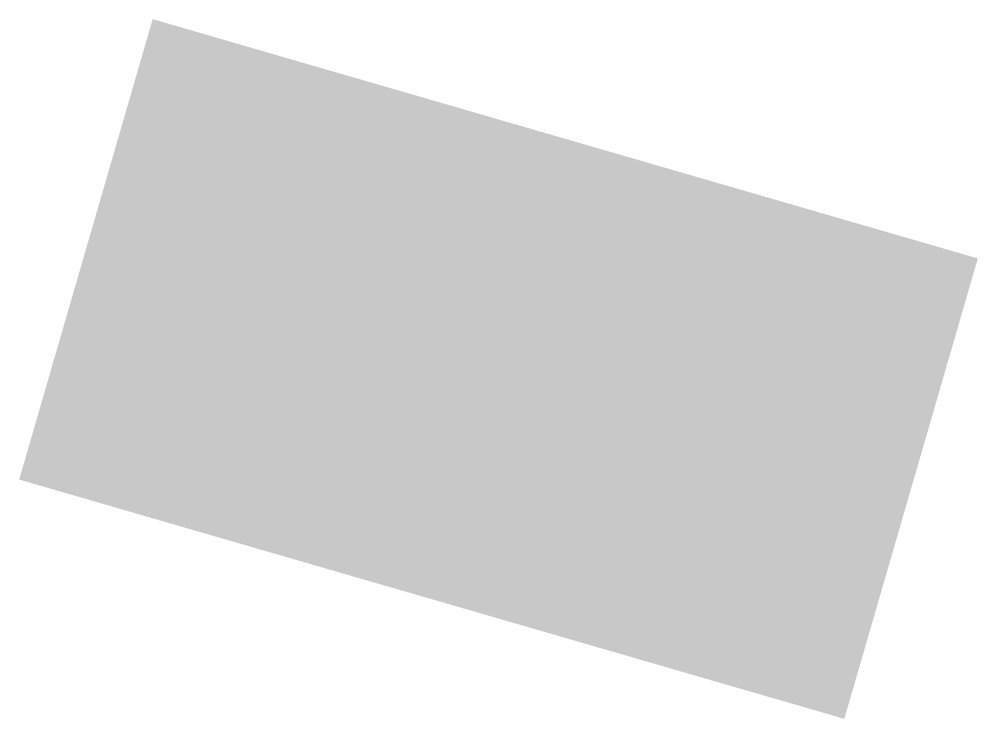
# Model space of a CAD drawing. Header units: metres. Extents: x 2.39 to 4.71, y 1.07 to 2.76.
import ezdxf

# ---------------------------------------------------------------- set-up
doc = ezdxf.new("R2010")
doc.units = ezdxf.units.M

msp = doc.modelspace()

# ---------------------------------------------------------------- linework, layer by layer
at = {"extrusion": (0, 0, -1)}
msp.add_solid([(-2.716846, 2.762514), (-2.393674, 1.647962), (-4.714214, 2.183362), (-4.391042, 1.06881)], dxfattribs=at)

doc.saveas('drawing.dxf')
